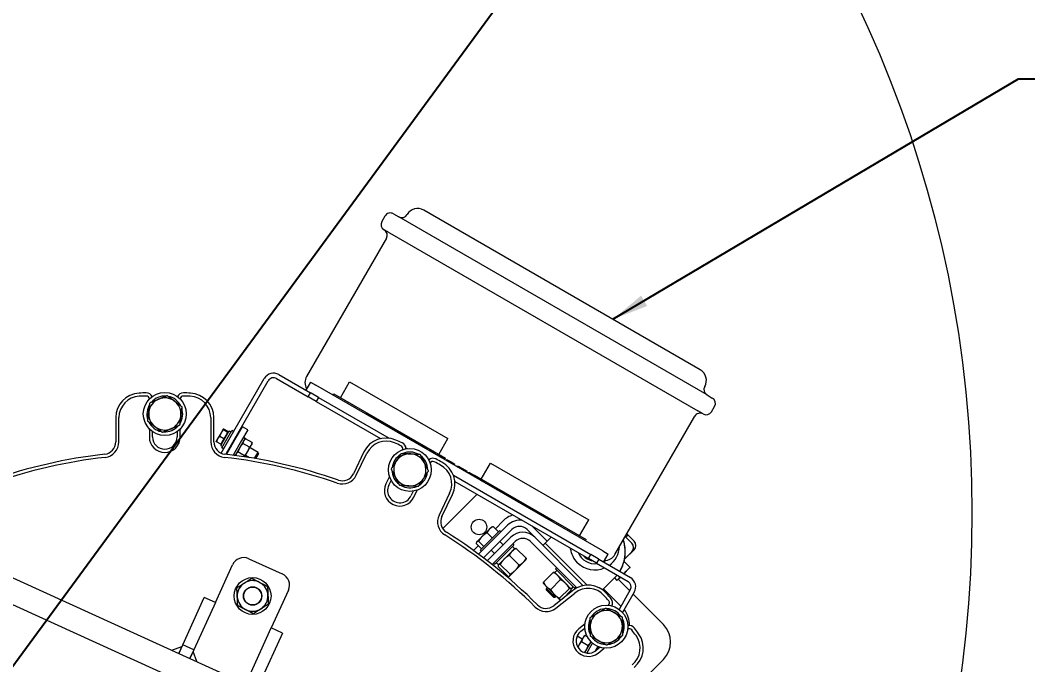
# Model space of a CAD drawing. Header units: inches. Extents: x 19 to 503, y 7 to 322.
# Drawn here: x 90.43 to 131.47, y 248.21 to 274.46 of the extents above; entities that cross this region are included whole.
import ezdxf

# ---------------------------------------------------------------- set-up
doc = ezdxf.new("R2010")
doc.units = ezdxf.units.IN
doc.header["$LTSCALE"] = 15
doc.header["$MEASUREMENT"] = 0
for name, color, linetype, lineweight in [('Dimension (ANSI)', 7, 'Continuous', 25), ('Symbol (ANSI)', 7, 'Continuous', 25), ('Visible', 7, 'Continuous', 18)]:
    doc.layers.add(name, color=color, linetype=linetype, lineweight=lineweight)
doc.styles.add('MEMCOR Medium', font='arial.ttf')
doc.styles.add('Standard D-E', font='arial.ttf')
doc.dimstyles.new('Default (ANSI)', dxfattribs={"dimscale": 15, "dimtxt": 0.15, "dimasz": 0.098425, "dimexe": 0.125, "dimexo": 0.0625, "dimgap": 0.031496, "dimtad": 0, "dimtih": 1, "dimtoh": 1, "dimdec": 4, "dimrnd": 1e-08, "dimzin": 3, "dimdsep": 46, "dimlunit": 5, "dimtxsty": 'MEMCOR Medium', "dimcen": 0.09, "dimdle": 0.393701, "dimclrd": 256, "dimclre": 256, "dimclrt": 256, "dimadec": 0, "dimazin": 1, "dimtfac": 0.8, "dimtofl": 0, "dimtmove": 0, "dimatfit": 3, "dimfxl": 1, "dimfrac": 1, "dimtolj": 1, "dimtzin": 4, "dimlwd": -1, "dimlwe": -1, "dimarcsym": 0})
doc.dimstyles.new('Default (ANSI)$7', dxfattribs={"dimscale": 15, "dimtxt": 0.15, "dimasz": 0.098425, "dimexe": 0.125, "dimexo": 0.0625, "dimgap": 0.031496, "dimtad": 0, "dimtih": 1, "dimtoh": 1, "dimdec": 4, "dimrnd": 1e-08, "dimzin": 3, "dimdsep": 46, "dimlunit": 5, "dimtxsty": 'MEMCOR Medium', "dimcen": 0.09, "dimdle": 0.393701, "dimclrd": 256, "dimclre": 256, "dimclrt": 256, "dimadec": 0, "dimazin": 1, "dimtfac": 0.8, "dimtofl": 0, "dimtmove": 0, "dimatfit": 3, "dimfxl": 1, "dimfrac": 1, "dimtolj": 1, "dimtzin": 4, "dimlwd": -1, "dimlwe": -1, "dimarcsym": 0})
doc.dimstyles.new('in [mm] D-E NeptuneBenson$7', dxfattribs={"dimscale": 15, "dimtxt": 0.15, "dimasz": 0.098425, "dimexe": 0.125, "dimexo": 0.063, "dimgap": 0.031496, "dimtad": 0, "dimtih": 1, "dimtoh": 1, "dimdec": 4, "dimrnd": 1e-08, "dimzin": 3, "dimdsep": 46, "dimlunit": 5, "dimtxsty": 'Standard D-E', "dimcen": 0.09, "dimdle": 0.393701, "dimclrd": 256, "dimclre": 256, "dimclrt": 256, "dimadec": 1, "dimazin": 1, "dimtfac": 1, "dimtofl": 0, "dimtmove": 0, "dimatfit": 3, "dimfxl": 1, "dimfrac": 1, "dimtolj": 1, "dimtzin": 4, "dimlwd": -1, "dimlwe": -1, "dimarcsym": 0})

# ---------------------------------------------------------------- blocks, each defined once
blk = doc.blocks.new('*D26')
at = {"layer": 'Defpoints', "color": 0, "transparency": 16777216}
for p in [(102.303, 297.506), (81.19, 254.398)]:
    blk.add_point(p, dxfattribs=at)
at = {"layer": 'Dimension (ANSI)', "transparency": 16777216}
for p, q in [((107.06, 307.218), (102.952, 298.832)), ((109.044, 307.218), (107.06, 307.218))]:
    blk.add_line(p, q, dxfattribs=at)
blk.add_solid([(102.731, 298.94), (103.173, 298.723), (102.303, 297.506)], dxfattribs=at)
at = {"layer": 'Dimension (ANSI)', "transparency": 16777216, "char_height": 2.25, "attachment_point": 1, "style": 'MEMCOR Medium'}
for s, insert in [('\\A1; \\fArial|b0|i0;R48 in', (128.891, 309.988)), ('\\A1;[R1219.2 mm]{\\P\\fArial|b0|i0;RADIAL CLEARANCE REQUIRED}', (109.517, 306.746))]:
    blk.add_mtext(s, dxfattribs=dict(at, insert=insert))

msp = doc.modelspace()

# ---------------------------------------------------------------- linework, layer by layer
at = {"layer": 'Visible'}
for p, q in [((105.284306, 266.479077), (105.159306, 266.262571)), ((105.625812, 266.570583), (105.842318, 266.445583)), ((118.399687, 259.195583), (105.842318, 266.445583)), ((118.125168, 260.220102), (106.866837, 266.720102)), ((105.342318, 265.579558), (102.092318, 259.950393)), ((105.467318, 265.796064), (105.250812, 265.921064)), ((105.467318, 265.796064), (118.024687, 258.546064)), ((98.666289, 256.917756), (100.367216, 259.863849)), ((100.871103, 259.861606), (102.155726, 259.119928)), ((100.964853, 260.023985), (102.249476, 259.282308)), ((98.828669, 256.824006), (100.529596, 259.770099)), ((102.246325, 259.71714), (102.058825, 259.39238)), ((102.246325, 259.71714), (102.462831, 259.59214)), ((114.154174, 252.84214), (102.462831, 259.59214)), ((103.46839, 259.083749), (103.84339, 259.733268)), ((103.84339, 259.733268), (107.848758, 257.420768)), ((95.688048, 259.030153), (95.688048, 259.027316)), ((96.948048, 259.027316), (96.948048, 259.030153)), ((102.155726, 259.119928), (102.249476, 259.282308)), ((102.484815, 258.929928), (102.155726, 259.119928)), ((102.275331, 259.26738), (102.249476, 259.282308)), ((102.578565, 259.092308), (102.275331, 259.26738)), ((102.578565, 259.092308), (102.484815, 258.929928)), ((102.578565, 259.092308), (105.450549, 257.434167)), ((103.166507, 259.185872), (103.197757, 259.239999)), ((103.197757, 259.239999), (107.74439, 256.614999)), ((118.399687, 259.195583), (118.616193, 259.070583)), ((102.484815, 258.929928), (105.106887, 257.416074)), ((118.582699, 258.512571), (118.707699, 258.729077)), ((94.318048, 258.27019), (94.318048, 257.279557)), ((94.448048, 257.279557), (94.448048, 258.27019)), ((98.188048, 258.27019), (98.188048, 257.279557)), ((98.318048, 257.279557), (98.318048, 258.27019)), ((104.519672, 258.404622), (104.525922, 258.415448)), ((104.525922, 258.415448), (104.544672, 258.447923)), ((105.57302, 257.810905), (104.525922, 258.415448)), ((104.544672, 258.447923), (104.773123, 258.316027)), ((104.754373, 258.283551), (104.773123, 258.316027)), ((104.773383, 258.272576), (104.792133, 258.305052)), ((104.792133, 258.305052), (104.854298, 258.269161)), ((104.835548, 258.236685), (104.854298, 258.269161)), ((104.854298, 258.269161), (104.940846, 258.219192)), ((104.922096, 258.186716), (104.940846, 258.219192)), ((104.940846, 258.219192), (105.024318, 258.170999)), ((105.005568, 258.138523), (105.024318, 258.170999)), ((105.043689, 258.116514), (105.062439, 258.14899)), ((105.062439, 258.14899), (105.24564, 258.043219)), ((114.649687, 252.700393), (117.899687, 258.329558)), ((118.241193, 258.421064), (118.024687, 258.546064)), ((95.688048, 257.812861), (95.688048, 257.487064)), ((96.948048, 257.487064), (96.948048, 257.812861)), ((98.5956, 257.14332), (98.9356, 257.732218)), ((98.694378, 257.800416), (98.608412, 257.651519)), ((98.644007, 257.039163), (99.050007, 257.742375)), ((98.695653, 257.802624), (98.694378, 257.800416)), ((98.695653, 257.802624), (98.698226, 257.804109)), ((98.87227, 257.672533), (98.705212, 257.768984)), ((98.894074, 257.710299), (98.727016, 257.80675)), ((98.9356, 257.732218), (99.017007, 257.685218)), ((99.119289, 257.702375), (99.050007, 257.742375)), ((99.2268, 257.46017), (99.4768, 257.893183)), ((99.693307, 257.768183), (99.443307, 257.33517)), ((99.693307, 257.768183), (99.4768, 257.893183)), ((105.22689, 258.010744), (105.24564, 258.043219)), ((105.271161, 257.985183), (105.289911, 258.017659)), ((105.289911, 258.017659), (105.358007, 257.978344)), ((105.339257, 257.945868), (105.358007, 257.978344)), ((105.358007, 257.978344), (105.403478, 257.952092)), ((105.403478, 257.952092), (105.448948, 257.925839)), ((105.430198, 257.893363), (105.448948, 257.925839)), ((105.448948, 257.925839), (105.517044, 257.886524)), ((105.498294, 257.854048), (105.517044, 257.886524)), ((105.518842, 257.842185), (105.537592, 257.874661)), ((105.537592, 257.874661), (105.59177, 257.843381)), ((105.56677, 257.80008), (105.59177, 257.843381)), ((105.59177, 257.843381), (105.638682, 257.816296)), ((105.613682, 257.772995), (105.638682, 257.816296)), ((105.638682, 257.816296), (105.690223, 257.786539)), ((105.665223, 257.743238), (105.690223, 257.786539)), ((105.690223, 257.786539), (105.740922, 257.757268)), ((105.715922, 257.713967), (105.740922, 257.757268)), ((105.740922, 257.757268), (105.788045, 257.730061)), ((105.763045, 257.68676), (105.788045, 257.730061)), ((105.788045, 257.730061), (105.837067, 257.701758)), ((95.818048, 257.487064), (95.818048, 257.702018)), ((96.818048, 257.702018), (96.818048, 257.487064)), ((98.469187, 257.410374), (98.414653, 257.315918)), ((98.608412, 257.651519), (98.469187, 257.410374)), ((98.722142, 257.412505), (98.555084, 257.508956)), ((98.722142, 257.412505), (98.657981, 257.301374)), ((98.797206, 257.542519), (98.722142, 257.412505)), ((98.87227, 257.672533), (98.797206, 257.542519)), ((98.831041, 256.774695), (99.2268, 257.46017)), ((98.883172, 257.691416), (98.87227, 257.672533)), ((98.894074, 257.710299), (98.883172, 257.691416)), ((98.884446, 257.693624), (98.9061, 257.681122)), ((99.443307, 257.33517), (99.100416, 256.741267)), ((99.172419, 257.419399), (99.19555, 257.406044)), ((99.590589, 257.43027), (99.186225, 256.729892)), ((99.521307, 257.47027), (99.590589, 257.43027)), ((99.559589, 257.376577), (99.594446, 257.400984)), ((99.875113, 257.254712), (99.607192, 257.409396)), ((105.818317, 257.669282), (105.769295, 257.697585)), ((105.812067, 257.658457), (105.837067, 257.701758)), ((105.837067, 257.701758), (106.003891, 257.605443)), ((105.978891, 257.562141), (106.003891, 257.605443)), ((106.044524, 257.538682), (105.985141, 257.572967)), ((106.003891, 257.605443), (106.063274, 257.571158)), ((106.038274, 257.527857), (106.063274, 257.571158)), ((106.063274, 257.571158), (106.174157, 257.50714)), ((106.174157, 257.50714), (106.254799, 257.460581)), ((106.229799, 257.41728), (106.254799, 257.460581)), ((106.254799, 257.460581), (106.326237, 257.419336)), ((106.301237, 257.376035), (106.326237, 257.419336)), ((106.366226, 257.352947), (106.307487, 257.38686)), ((106.326237, 257.419336), (106.356859, 257.401657)), ((106.338109, 257.369181), (106.356859, 257.401657)), ((106.359976, 257.342122), (106.366226, 257.352947)), ((106.375557, 257.333127), (106.400557, 257.376428)), ((106.400557, 257.376428), (106.550884, 257.289636)), ((107.473758, 256.771249), (107.848758, 257.420768)), ((98.414653, 257.315918), (98.414653, 257.312947)), ((98.593819, 257.190243), (98.426761, 257.286694)), ((98.657981, 257.301374), (98.593819, 257.190243)), ((98.5956, 257.14332), (98.677007, 257.09632)), ((98.603446, 257.206918), (98.6251, 257.194416)), ((98.61212, 256.823932), (98.666289, 256.917756)), ((98.713289, 256.999163), (98.644007, 257.039163)), ((98.984919, 257.094639), (99.00805, 257.081284)), ((99.763904, 257.062091), (99.495982, 257.216776)), ((99.686338, 256.878113), (99.840999, 257.145994)), ((99.792242, 257.061544), (100.125182, 256.869321)), ((99.840999, 257.145994), (99.870492, 257.197077)), ((99.870492, 257.197077), (99.874201, 257.239468)), ((105.993604, 256.965564), (105.992373, 256.963008)), ((106.13455, 257.039259), (106.184574, 257.010378)), ((106.550884, 257.289636), (106.701211, 257.202845)), ((106.676211, 257.159544), (106.701211, 257.202845)), ((106.733, 257.126757), (106.758, 257.170058)), ((106.743518, 257.120684), (106.768518, 257.163985)), ((106.758, 257.170058), (106.768517, 257.163986)), ((106.768518, 257.163985), (106.897808, 257.089339)), ((106.897808, 257.089339), (107.018771, 257.019501)), ((106.993771, 256.9762), (107.018771, 257.019501)), ((107.001222, 256.971898), (107.026222, 257.0152)), ((107.018771, 257.019501), (107.026222, 257.0152)), ((107.072035, 256.931015), (107.097035, 256.974316)), ((107.097035, 256.974316), (107.207918, 256.910298)), ((107.207918, 256.910298), (107.28856, 256.863739)), ((98.828669, 256.824006), (98.80215, 256.778075)), ((99.115307, 256.767057), (99.177693, 256.731039)), ((99.215589, 256.780751), (99.21188, 256.73836)), ((99.565792, 256.718951), (99.29787, 256.873636)), ((99.56899, 256.67486), (99.686338, 256.878113)), ((99.604742, 256.736784), (99.765741, 256.643831)), ((99.974777, 256.608813), (100.125182, 256.869321)), ((100.139219, 256.816945), (100.01502, 256.601827)), ((100.139219, 256.816945), (100.125182, 256.869321)), ((104.429541, 256.875282), (103.999721, 255.982752)), ((104.116847, 255.926347), (104.546667, 256.818877)), ((107.26356, 256.820438), (107.28856, 256.863739)), ((107.28856, 256.863739), (107.359998, 256.822494)), ((107.334998, 256.779193), (107.359998, 256.822494)), ((107.409318, 256.736284), (107.434318, 256.779586)), ((107.434318, 256.779586), (107.584645, 256.692794)), ((107.584645, 256.692794), (107.734972, 256.606003)), ((107.709972, 256.562701), (107.734972, 256.606003)), ((107.71314, 256.560872), (107.74439, 256.614999)), ((107.776402, 256.524348), (107.801402, 256.567649)), ((107.796563, 256.512708), (107.821563, 256.556009)), ((107.801402, 256.567649), (107.821561, 256.556011)), ((107.821563, 256.556009), (107.973643, 256.468206)), ((107.127594, 256.416314), (107.128825, 256.418871)), ((107.973643, 256.468206), (108.130106, 256.377872)), ((108.105106, 256.334571), (108.130106, 256.377872)), ((108.213611, 256.271925), (108.238611, 256.315227)), ((108.238611, 256.315227), (108.304352, 256.277271)), ((108.279352, 256.23397), (108.304352, 256.277271)), ((108.285487, 256.230427), (108.310487, 256.273729)), ((108.304352, 256.277271), (108.310487, 256.273729)), ((108.310487, 256.273729), (108.351247, 256.250196)), ((108.351247, 256.250196), (108.388938, 256.228435)), ((108.363938, 256.185134), (108.388938, 256.228435)), ((108.388938, 256.228435), (108.435395, 256.201613)), ((108.410395, 256.158312), (108.435395, 256.201613)), ((108.435395, 256.201613), (108.514722, 256.155814)), ((108.514722, 256.155814), (108.626043, 256.091542)), ((108.601043, 256.048241), (108.626043, 256.091542)), ((109.205748, 255.771284), (109.580748, 256.420803)), ((109.580748, 256.420803), (113.586115, 254.108303)), ((105.465441, 255.868822), (105.324083, 255.575288)), ((105.441208, 255.518883), (105.534474, 255.712551)), ((108.069834, 255.921922), (113.663691, 252.692308)), ((108.680622, 256.002297), (108.705622, 256.045598)), ((108.705622, 256.045598), (108.855949, 255.958806)), ((108.855949, 255.958806), (109.006276, 255.872015)), ((108.928865, 255.916708), (108.935115, 255.927534)), ((108.935115, 255.927534), (113.481748, 253.302534)), ((108.981276, 255.828714), (109.006276, 255.872015)), ((109.054719, 255.786311), (109.079719, 255.829613)), ((109.079719, 255.829613), (109.190602, 255.765594)), ((109.190602, 255.765594), (109.271244, 255.719036)), ((109.246244, 255.675734), (109.271244, 255.719036)), ((109.271244, 255.719036), (109.342682, 255.677791)), ((109.317682, 255.63449), (109.342682, 255.677791)), ((106.435443, 255.278667), (106.342177, 255.085)), ((106.459303, 255.028595), (106.600662, 255.322128)), ((108.127591, 255.67207), (113.569941, 252.529928)), ((109.411285, 255.580448), (109.436285, 255.623749)), ((109.436285, 255.623749), (109.507724, 255.582504)), ((109.482724, 255.539203), (109.507724, 255.582504)), ((109.507724, 255.582504), (109.581353, 255.539994)), ((109.581353, 255.539994), (109.627372, 255.513425)), ((109.602372, 255.470124), (109.627372, 255.513425)), ((109.627372, 255.513425), (109.699687, 255.471674)), ((109.674687, 255.428373), (109.699687, 255.471674)), ((109.729284, 255.396851), (109.754284, 255.440152)), ((109.735858, 255.393056), (109.760858, 255.436357)), ((109.754284, 255.440152), (109.760858, 255.436357)), ((109.760858, 255.436357), (109.809944, 255.408017)), ((109.784944, 255.364716), (109.809944, 255.408017)), ((109.809944, 255.408017), (109.881821, 255.366519)), ((109.856821, 255.323218), (109.881821, 255.366519)), ((109.881821, 255.366519), (109.918636, 255.345264)), ((109.893636, 255.301963), (109.918636, 255.345264)), ((109.938591, 255.276008), (109.963591, 255.319309)), ((109.963591, 255.319309), (110.096826, 255.242386)), ((107.916291, 255.196152), (107.486471, 254.303622)), ((107.603597, 254.247217), (108.033417, 255.139747)), ((107.637564, 253.753665), (109.033146, 255.149248)), ((110.096826, 255.242386), (110.173523, 255.198105)), ((110.148523, 255.154803), (110.173523, 255.198105)), ((110.173523, 255.198105), (110.244961, 255.15686)), ((110.219961, 255.113558), (110.244961, 255.15686)), ((110.257029, 255.092157), (110.263279, 255.102983)), ((110.263279, 255.102983), (110.282029, 255.135458)), ((110.300531, 255.081475), (110.263279, 255.102983)), ((110.282029, 255.135458), (110.319281, 255.113951)), ((110.294281, 255.07065), (110.319281, 255.113951)), ((110.319281, 255.113951), (110.469608, 255.02716)), ((110.469608, 255.02716), (110.619935, 254.940368)), ((110.594935, 254.897067), (110.619935, 254.940368)), ((110.68427, 254.859924), (110.601185, 254.907892)), ((110.619935, 254.940368), (110.675128, 254.908503)), ((110.656378, 254.876027), (110.675128, 254.908503)), ((110.675128, 254.908503), (110.70302, 254.892399)), ((110.67802, 254.849098), (110.70302, 254.892399)), ((110.70302, 254.892399), (110.773582, 254.851661)), ((83.731801, 254.649499), (102.851613, 245.964293)), ((110.748582, 254.808359), (110.773582, 254.851661)), ((110.773582, 254.851661), (110.977378, 254.733999)), ((110.952378, 254.690697), (110.977378, 254.733999)), ((110.977378, 254.733999), (111.047502, 254.693513)), ((111.022502, 254.650212), (111.047502, 254.693513)), ((112.103583, 254.040483), (111.028752, 254.661037)), ((111.047502, 254.693513), (111.086139, 254.671206)), ((111.067389, 254.63873), (111.086139, 254.671206)), ((111.086139, 254.671206), (111.131609, 254.644953)), ((111.131609, 254.644953), (111.17708, 254.618701)), ((111.15833, 254.586225), (111.17708, 254.618701)), ((111.17708, 254.618701), (111.245176, 254.579386)), ((111.226426, 254.54691), (111.245176, 254.579386)), ((111.243899, 254.536822), (111.262649, 254.569298)), ((111.262649, 254.569298), (111.375336, 254.504237)), ((111.356586, 254.471761), (111.375336, 254.504237)), ((111.375336, 254.504237), (111.443432, 254.464922)), ((111.424682, 254.432446), (111.443432, 254.464922)), ((111.448745, 254.418554), (111.467495, 254.45103)), ((111.467495, 254.45103), (111.648938, 254.346274)), ((110.095524, 254.066848), (109.778746, 253.750069)), ((111.630188, 254.313798), (111.648938, 254.346274)), ((111.67424, 254.288364), (111.69299, 254.32084)), ((111.69299, 254.32084), (111.755155, 254.284949)), ((111.736405, 254.252473), (111.755155, 254.284949)), ((111.755155, 254.284949), (111.841703, 254.234981)), ((111.822953, 254.202505), (111.841703, 254.234981)), ((111.841703, 254.234981), (111.925175, 254.186788)), ((111.906425, 254.154312), (111.925175, 254.186788)), ((111.940592, 254.134585), (111.959342, 254.167061)), ((111.959342, 254.167061), (112.105199, 254.082851)), ((112.086449, 254.050375), (112.105199, 254.082851)), ((112.097333, 254.029657), (112.103583, 254.040483)), ((113.211115, 253.458784), (113.586115, 254.108303)), ((110.272301, 253.890071), (109.095515, 252.713285)), ((109.175664, 252.882518), (109.955151, 253.662005)), ((109.542348, 253.735338), (109.243997, 253.436987)), ((110.449078, 253.713294), (109.297768, 252.561984)), ((109.631699, 253.824689), (109.542348, 253.735338)), ((109.631699, 253.824689), (109.649703, 253.829513)), ((109.910981, 253.617835), (109.695544, 253.833272)), ((109.999694, 253.617463), (109.955151, 253.662005)), ((111.383665, 253.400961), (111.071332, 253.713294)), ((111.891404, 253.246775), (111.294559, 253.84362)), ((102.438032, 245.053826), (83.60957, 253.606686)), ((109.023989, 253.216978), (109.01298, 253.20597)), ((109.243997, 253.436987), (109.023989, 253.216978)), ((109.314279, 253.021133), (109.098842, 253.23657)), ((109.659852, 253.366706), (109.444415, 253.582143)), ((110.407858, 253.400961), (109.451427, 252.44453)), ((109.64995, 252.289499), (110.584635, 253.224184)), ((109.963503, 253.227719), (110.09906, 253.092163)), ((111.206889, 253.224184), (113.095142, 251.335931)), ((113.355801, 251.428825), (111.383665, 253.400961)), ((111.803016, 253.158386), (112.051329, 253.406699)), ((113.450498, 253.248407), (113.481748, 253.302534)), ((115.338602, 253.158335), (115.069465, 253.427471)), ((115.184288, 253.489425), (115.0959, 253.401037)), ((115.184788, 253.488925), (115.0964, 253.400537)), ((115.13417, 253.539543), (115.184288, 253.489425)), ((115.184288, 253.489425), (115.184788, 253.488925)), ((115.184788, 253.488925), (115.427664, 253.246049)), ((115.42803, 253.245683), (115.427664, 253.246049)), ((109.0876, 253.058923), (108.891137, 252.86246)), ((109.219834, 252.926688), (109.004397, 253.142125)), ((109.01298, 253.20597), (109.008156, 253.187966)), ((109.220206, 252.837976), (109.175664, 252.882518)), ((109.60995, 252.874166), (109.745507, 252.738609)), ((110.533094, 253.083559), (109.753607, 252.304072)), ((110.460448, 252.834137), (110.135217, 252.508905)), ((110.565805, 252.939493), (110.460448, 252.834137)), ((110.565034, 252.938723), (110.476646, 253.027111)), ((110.488552, 253.128102), (110.533094, 253.083559)), ((110.565805, 252.939493), (110.580119, 252.943329)), ((110.630871, 252.944884), (111.027753, 252.548002)), ((111.7139, 253.070726), (111.802288, 253.159114)), ((111.802288, 253.159114), (111.978961, 252.982442)), ((111.978961, 252.982442), (113.512946, 251.448456)), ((114.154174, 252.84214), (114.37068, 252.71714)), ((115.040489, 252.504589), (115.42803, 252.89213)), ((115.338602, 252.804781), (115.04102, 252.5072)), ((115.339276, 253.157661), (115.338602, 253.158335)), ((115.427664, 252.892496), (115.339276, 252.804108)), ((99.737182, 252.527484), (101.102883, 251.907112)), ((110.135217, 252.508905), (109.906507, 252.280195)), ((110.349701, 252.663714), (110.746583, 252.266832)), ((110.917006, 252.37758), (111.022362, 252.482936)), ((111.022362, 252.482936), (111.026198, 252.49725)), ((113.569941, 252.529928), (113.663691, 252.692308)), ((113.89903, 252.339928), (113.569941, 252.529928)), ((113.966674, 252.51738), (113.663691, 252.692308)), ((113.99278, 252.502308), (113.89903, 252.339928)), ((113.99278, 252.502308), (113.966674, 252.51738)), ((113.99278, 252.502308), (115.277403, 251.76063)), ((114.18318, 252.39238), (114.37068, 252.71714)), ((115.019723, 252.416553), (115.26346, 252.172817)), ((98.377239, 250.742628), (99.075158, 252.279041)), ((109.709065, 252.348614), (109.753607, 252.304072)), ((109.901909, 252.275598), (109.813521, 252.363986)), ((109.892282, 252.206295), (110.289164, 251.809413)), ((109.897673, 252.271361), (109.893837, 252.257048)), ((109.906507, 252.280195), (109.897673, 252.271361)), ((109.980407, 252.29442), (110.377289, 251.897538)), ((110.363064, 251.823638), (110.591774, 252.052348)), ((110.591774, 252.052348), (110.917006, 252.37758)), ((112.289157, 252.052831), (112.200769, 251.964443)), ((112.273785, 252.157288), (112.229242, 252.112746)), ((113.00873, 251.333258), (112.229242, 252.112746)), ((113.128841, 252.362892), (113.128789, 252.362944)), ((113.89903, 252.339928), (115.183653, 251.59825)), ((110.35423, 251.814804), (110.339916, 251.810969)), ((110.35423, 251.814804), (110.363064, 251.823638)), ((112.137588, 251.967948), (111.740706, 251.571066)), ((112.431779, 251.673757), (112.034897, 251.276875)), ((112.196532, 251.96868), (112.187899, 251.970993)), ((112.314521, 251.85069), (112.196532, 251.96868)), ((112.643203, 251.522009), (112.314521, 251.85069)), ((114.145744, 251.258475), (114.631443, 251.744173)), ((114.631495, 251.744121), (114.145804, 251.258431)), ((114.631495, 251.744121), (114.73313, 251.642487)), ((114.779179, 251.688361), (115.251601, 251.215939)), ((101.351326, 251.245088), (100.653408, 249.708675)), ((111.739975, 251.512122), (111.737661, 251.520756)), ((111.739975, 251.512122), (111.857964, 251.394133)), ((111.856573, 251.24937), (111.856576, 251.314144)), ((112.145355, 250.960588), (111.856573, 251.24937)), ((111.897264, 251.354833), (111.856576, 251.314144)), ((111.856576, 251.314144), (112.210129, 250.960591)), ((111.857964, 251.394133), (112.186645, 251.065452)), ((112.934453, 251.231301), (112.159945, 250.61365)), ((112.794951, 251.310585), (112.398069, 250.913703)), ((112.863932, 251.241604), (112.535374, 250.913046)), ((112.859279, 251.305932), (112.643203, 251.522009)), ((112.864664, 251.300547), (112.859279, 251.305932)), ((112.952282, 251.389706), (112.863894, 251.301318)), ((112.864664, 251.300547), (112.866977, 251.291914)), ((113.053272, 251.3778), (113.00873, 251.333258)), ((114.894431, 250.597302), (114.189553, 251.30218)), ((115.27516, 251.256744), (114.818147, 250.465175)), ((115.43754, 251.162994), (114.95935, 250.334745)), ((97.045214, 249.019228), (97.922006, 250.949418)), ((98.377239, 250.742628), (97.922006, 250.949418)), ((112.145355, 250.960588), (112.210129, 250.960591)), ((112.186645, 251.065452), (112.402722, 250.849375)), ((112.250818, 251.00128), (112.210129, 250.960591)), ((112.240998, 250.512012), (113.015507, 251.129662)), ((112.402722, 250.849375), (112.408107, 250.84399)), ((112.408107, 250.84399), (112.41674, 250.841677)), ((115.388861, 251.078679), (116.624533, 249.843007)), ((98.377239, 250.742628), (97.500447, 248.812437)), ((114.382797, 250.634021), (114.380579, 250.632251)), ((114.534463, 250.603717), (114.528365, 250.609815)), ((99.776615, 247.778484), (100.653408, 249.708675)), ((101.108641, 249.501884), (100.653408, 249.708675)), ((113.43108, 249.875051), (113.176361, 249.67192)), ((113.257415, 249.570282), (113.425473, 249.704304)), ((115.166176, 249.647144), (115.168395, 249.648913)), ((101.108641, 249.501884), (100.231849, 247.571694)), ((113.321291, 249.250544), (113.108374, 249.373471)), ((113.34452, 249.290779), (113.17683, 249.00033)), ((113.293211, 249.152277), (113.561132, 248.997592)), ((113.399541, 249.386077), (113.34452, 249.290779)), ((113.399541, 249.386077), (113.407531, 249.391671)), ((113.419325, 248.702344), (113.67578, 249.146537)), ((113.438812, 249.404465), (113.523177, 249.355757)), ((113.52206, 249.356402), (113.522573, 249.356915)), ((96.603532, 248.802494), (97.017297, 248.957771)), ((96.888053, 248.67325), (97.045214, 249.019228)), ((97.017297, 248.957771), (96.888053, 248.67325)), ((97.500447, 248.812437), (97.045214, 249.019228)), ((97.500447, 248.812437), (97.343286, 248.46646)), ((97.343286, 248.46646), (97.472531, 248.750981)), ((97.627807, 248.337216), (97.472531, 248.750981)), ((113.17683, 249.00033), (113.136003, 248.929616)), ((113.50112, 248.684017), (113.732726, 249.08517)), ((113.732726, 249.08517), (113.736049, 249.090926)), ((113.948639, 248.959142), (113.829235, 248.752329)), ((113.948639, 248.959142), (113.829235, 248.752329)), ((114.048963, 248.922472), (113.880905, 248.78845)), ((113.961958, 248.686812), (114.216677, 248.889944)), ((116.624533, 248.428793), (114.726089, 246.53035))]:
    msp.add_line(p, q, dxfattribs=at)
for centre, radius in [((81.190031, 254.398344), 48), ((96.318048, 258.420088), 0.875), ((106.296517, 256.142568), 0.875), ((109.115059, 253.816947), 0.315), ((99.893824, 251.008821), 0.75), ((99.893824, 251.008821), 0.375127), ((99.893824, 251.008821), 0.375), ((99.893824, 251.008821), 0.3625), ((114.298628, 249.761097), 0.875)]:
    msp.add_circle(centre, radius, dxfattribs=at)
for centre, radius, start, end in [((106.616837, 266.28709), 0.5, 60, 150), ((105.500812, 266.354077), 0.25, 60, 150), ((105.967318, 266.66209), 0.25, 240, 330), ((105.375812, 266.137571), 0.25, 150, 240), ((105.125812, 265.704558), 0.25, 330, 60), ((117.875168, 259.78709), 0.5, 330, 60), ((100.746103, 259.645099), 0.4375, 60, 150), ((100.746103, 259.645099), 0.25, 60, 150), ((102.525331, 259.700393), 0.5, 150, 210), ((118.524687, 259.41209), 0.25, 150, 240), ((95.318048, 258.27019), 1, 92.5060801, 180), ((95.318048, 258.27019), 0.87, 92.5060801, 180), ((96.318048, 235.422064), 23.87, 91.8196045, 92.5060801), ((96.318048, 235.422064), 23.74, 91.8196045, 92.5060801), ((95.568048, 259.030153), 0.25, 22.2531536, 91.8196045), ((95.568048, 259.030153), 0.12, 0, 91.8196045), ((96.318048, 258.420088), 0.656, 112.7128571, 172.7128571), ((96.318048, 258.420088), 0.7295, 86.7719985, 138.6537158), ((96.318048, 258.420088), 0.656, 52.7128571, 112.7128571), ((96.318048, 258.420088), 0.7295, 26.7719985, 78.6537158), ((97.068048, 259.030153), 0.25, 88.1803955, 157.7468464), ((97.068048, 259.030153), 0.12, 88.1803955, 180), ((96.318048, 235.422064), 23.74, 87.4939199, 88.1803955), ((96.318048, 235.422064), 23.87, 87.4939199, 88.1803955), ((97.318048, 258.27019), 0.87, 0, 87.4939199), ((97.318048, 258.27019), 1, 0, 87.4939199), ((118.491193, 258.854077), 0.25, 330, 60), ((96.318048, 258.420088), 0.7295, 146.7719985, 198.6537158), ((96.318048, 258.420088), 0.656, 352.7128571, 52.7128571), ((96.318048, 258.420088), 0.7295, 326.7719985, 18.6537158), ((96.318048, 258.420088), 0.656, 172.7128571, 232.7128571), ((96.318048, 258.420088), 0.656, 292.7128571, 352.7128571), ((118.116193, 258.204558), 0.25, 60, 150), ((118.366193, 258.637571), 0.25, 240, 330), ((96.318048, 258.420088), 0.7295, 206.7719985, 258.6537158), ((96.318048, 258.420088), 0.656, 232.7128571, 292.7128571), ((96.318048, 258.420088), 0.7295, 266.7719985, 318.6537158), ((96.318048, 257.487064), 0.63, 180, 0), ((96.318048, 257.487064), 0.5, 180, 0), ((105.33051, 256.441398), 1, 66.7917944, 154.2857143), ((96.318048, 235.422064), 23.87, 66.1053188, 66.7917944), ((93.818048, 257.279557), 0.5, 276.5249788, 0), ((93.818048, 257.279557), 0.63, 276.5249788, 0), ((98.818048, 257.279557), 0.63, 180, 263.4750212), ((98.818048, 257.279557), 0.5, 180, 263.4750212), ((105.33051, 256.441398), 0.87, 66.7917944, 154.2857143), ((96.318048, 235.422064), 23.74, 66.1053188, 66.7917944), ((105.885488, 257.01763), 0.12, 334.2857143, 66.1053188), ((105.885488, 257.01763), 0.25, 356.5388679, 66.1053188), ((96.318048, 235.422064), 21.5, 96.5249788, 109.1893069), ((96.318048, 235.422064), 21.37, 96.5249788, 109.1893069), ((96.318048, 235.422064), 21.37, 70.8106931, 83.4750212), ((96.318048, 235.422064), 21.5, 70.8106931, 83.4750212), ((106.296517, 256.142568), 0.7295, 121.0577128, 172.9394301), ((106.296517, 256.142568), 0.656, 146.9985714, 206.9985714), ((106.296517, 256.142568), 0.656, 86.9985714, 146.9985714), ((106.296517, 256.142568), 0.7295, 61.0577128, 112.9394301), ((106.296517, 256.142568), 0.656, 26.9985714, 86.9985714), ((106.296517, 256.142568), 0.7295, 1.0577128, 52.9394301), ((107.236941, 256.366805), 0.25, 62.4661098, 132.0325607), ((96.318048, 235.422064), 23.87, 61.7796342, 62.4661098), ((106.296517, 256.142568), 0.7295, 181.0577128, 232.9394301), ((106.296517, 256.142568), 0.656, 326.9985714, 26.9985714), ((107.236941, 256.366805), 0.12, 62.4661098, 154.2857143), ((96.318048, 235.422064), 23.74, 61.7796342, 62.4661098), ((107.132448, 255.573631), 0.87, 334.2857143, 61.7796342), ((107.132448, 255.573631), 1, 334.2857143, 61.7796342), ((103.549237, 256.199694), 0.63, 250.8106931, 334.2857143), ((103.549237, 256.199694), 0.5, 250.8106931, 334.2857143), ((106.296517, 256.142568), 0.656, 206.9985714, 266.9985714), ((106.296517, 256.142568), 0.656, 266.9985714, 326.9985714), ((106.296517, 256.142568), 0.7295, 301.0577128, 352.9394301), ((105.891693, 255.301942), 0.63, 154.2857143, 334.2857134), ((105.891693, 255.301942), 0.5, 154.2857143, 334.2857143), ((106.296517, 256.142568), 0.7295, 241.0577128, 292.9394301), ((108.054081, 254.030275), 0.63, 154.2857143, 237.7607354), ((108.054081, 254.030275), 0.5, 154.2857143, 237.7607354), ((110.760205, 253.402167), 0.94, 106.295179, 135), ((110.760205, 253.402167), 0.69, 79.7315136, 135), ((110.760205, 253.402167), 0.44, 45, 135), ((96.318048, 235.422064), 21.37, 45.0964074, 57.7607354), ((96.318048, 235.422064), 21.5, 45.0964074, 57.7607354), ((110.895762, 252.913057), 0.69, 45, 135), ((110.895762, 252.913057), 0.44, 45, 135), ((115.250887, 253.069273), 0.25, 315, 45), ((115.251253, 253.068907), 0.25, 315, 45), ((113.835948, 253.069998), 1, 305.5928381, 357.1868391), ((115.161825, 252.981558), 0.25, 315, 45), ((115.162499, 252.980884), 0.25, 315, 45), ((99.530391, 252.072251), 0.5, 65.57, 155.57), ((113.835792, 253.070154), 0.75, 203.2289335, 276.7710513), ((114.216674, 252.950393), 0.5, 270, 330), ((99.893824, 251.008821), 0.625, 62.6585115, 122.6585115), ((100.896092, 251.451879), 0.5, 335.57, 65.57), ((115.058653, 251.381744), 0.25, 330, 60), ((115.058653, 251.381744), 0.4375, 330, 60), ((99.893824, 251.008821), 0.625, 122.6585115, 182.6585115), ((99.893824, 251.008821), 0.625, 2.6585115, 62.6585115), ((113.557943, 250.449469), 1, 41.0775087, 128.5714286), ((113.557943, 250.449469), 0.87, 41.0775087, 128.5714286), ((99.893824, 251.008821), 0.625, 182.6585115, 242.6585115), ((99.893824, 251.008821), 0.625, 302.6585115, 2.6585115), ((96.318048, 235.422064), 23.74, 40.3910331, 41.0775087), ((96.318048, 235.422064), 23.87, 40.3910331, 41.0775087), ((114.307979, 250.72784), 0.12, 308.5714286, 40.3910331), ((114.307979, 250.72784), 0.25, 330.8245822, 40.3910331), ((99.893824, 251.008821), 0.625, 242.6585115, 302.6585115), ((111.8482, 251.004566), 0.63, 225.0964074, 308.5714286), ((111.8482, 251.004566), 0.5, 225.0964074, 308.5714286), ((114.298628, 249.761097), 0.7295, 95.3434271, 147.2251444), ((114.298628, 249.761097), 0.656, 61.2842857, 121.2842857), ((114.298628, 249.761097), 0.7295, 35.3434271, 87.2251444), ((114.298152, 249.86422), 0.94, 356.3877895, 38.9682705), ((114.298628, 249.761097), 0.7295, 155.3434271, 207.2251444), ((114.298628, 249.761097), 0.656, 121.2842857, 181.2842857), ((114.298628, 249.761097), 0.656, 1.2842857, 61.2842857), ((114.298628, 249.761097), 0.7295, 335.3434271, 27.2251444), ((113.56916, 249.179366), 0.63, 128.5714286, 308.5714286), ((113.56916, 249.179366), 0.5, 128.5714286, 308.5714286), ((114.298628, 249.761097), 0.656, 181.2842857, 241.2842857), ((114.298628, 249.761097), 0.656, 301.2842857, 1.2842857), ((115.243213, 249.555093), 0.12, 36.751824, 128.5714286), ((115.243213, 249.555093), 0.25, 36.751824, 106.318275), ((96.318048, 235.422064), 23.74, 36.0653484, 36.751824), ((96.318048, 235.422064), 23.87, 36.0653484, 36.751824), ((115.917426, 249.1359), 1, 315, 45), ((114.298628, 249.761097), 0.7295, 215.3434271, 267.2251444), ((114.298628, 249.761097), 0.656, 241.2842857, 301.2842857), ((114.298628, 249.761097), 0.7295, 275.3434271, 327.2251444), ((114.804923, 248.885806), 0.87, 308.5714286, 36.0653484), ((114.804923, 248.885806), 1, 308.5714286, 36.0653484)]:
    msp.add_arc(centre, radius, start, end, dxfattribs=at)
for centre, major_axis, ratio, start_param, end_param in [((113.570783, 252.804833), (-1.06066, -1.06066), 0.999999827, 1.798591716, 2.685605444), ((113.570835, 252.804781), (1.06066, 1.06066), 0.999999827, 5.298074524, 5.827260955), ((113.83522, 253.070726), (-0.479083, -0.417359), 0.999999829, 0, 0.661089427), ((113.835792, 253.070154), (-0.617789, -0.425249), 0.999999838, 1.466007432, 1.570796327), ((113.570835, 252.804781), (1.06066, 1.06066), 0.999999827, 4.940197065, 5.298074524), ((113.835948, 253.069998), (-0.919968, -0.391994), 0.999999875, 0.382599935, 1.570796327), ((114.998295, 251.907652), (0.265165, 0.265165), 0.000588235, 4.746317224, 7.820368625), ((113.570783, 252.804833), (-1.06066, -1.06066), 0.999999827, 1.570796327, 1.672920617), ((113.570835, 252.804781), (1.06066, 1.06066), 0.999999827, 4.71238898, 4.814526121), ((114.998295, 251.907652), (-0.265165, -0.265165), 0.000588235, 5.217622511, 7.349063338)]:
    msp.add_ellipse(centre, major_axis=major_axis, ratio=ratio, start_param=start_param, end_param=end_param, dxfattribs=at)
for points, weights in [([(95.715387, 258.878979), (95.902614, 258.957348), (96.064758, 259.025216)], [1, 1.0379548493, 1]), ([(96.064758, 259.025216), (96.226902, 259.093085), (96.414129, 259.171454)], [1, 1.0379548493, 1]), ([(96.414129, 259.171454), (96.575611, 259.048494), (96.715459, 258.942008)], [1, 1.0379548493, 1]), ([(95.667347, 258.503297), (95.689642, 258.677652), (95.715387, 258.878979)], [1, 1.0379548493, 1]), ([(96.715459, 258.942008), (96.855307, 258.835522), (97.01679, 258.712563)], [1, 1.0379548493, 1]), ([(97.01679, 258.712563), (96.991045, 258.511235), (96.96875, 258.33688)], [1, 1.0379548493, 1]), ([(95.619306, 258.127614), (95.645051, 258.328942), (95.667347, 258.503297)], [1, 1.0379548493, 1]), ([(96.96875, 258.33688), (96.946454, 258.162525), (96.920709, 257.961197)], [1, 1.0379548493, 1]), ([(95.920637, 257.898169), (95.780789, 258.004655), (95.619306, 258.127614)], [1, 1.0379548493, 1]), ([(96.221967, 257.668723), (96.060485, 257.791683), (95.920637, 257.898169)], [1, 1.0379548493, 1]), ([(96.571338, 257.81496), (96.409195, 257.747091), (96.221967, 257.668723)], [1, 1.0379548493, 1]), ([(96.920709, 257.961197), (96.733482, 257.882829), (96.571338, 257.81496)], [1, 1.0379548493, 1]), ([(98.705212, 257.768984), (98.64325, 257.711859), (98.608412, 257.651519)], [1, 1.0379548493, 1]), ([(98.694378, 257.800416), (98.689319, 257.791653), (98.705212, 257.768984)], [1, 1.0379548493, 1]), ([(98.727016, 257.80675), (98.699438, 257.80918), (98.694378, 257.800416)], [1, 1.0379548493, 1]), ([(98.469187, 257.410374), (98.43941, 257.358798), (98.426761, 257.286694)], [1, 1.0379548493, 1]), ([(98.555084, 257.508956), (98.498965, 257.46195), (98.469187, 257.410374)], [1, 1.0379548493, 1]), ([(98.608412, 257.651519), (98.573575, 257.591179), (98.555084, 257.508956)], [1, 1.0379548493, 1]), ([(99.530096, 257.325494), (99.50429, 257.280796), (99.495982, 257.216776)], [1, 1.0379548493, 1]), ([(99.607192, 257.409396), (99.555902, 257.370191), (99.530096, 257.325494)], [1, 1.0379548493, 1]), ([(99.594446, 257.400984), (99.600503, 257.405225), (99.607192, 257.409396)], [1.00939565975, 1.00549272141, 1]), ([(98.426761, 257.286694), (98.414653, 257.303963), (98.414653, 257.312947)], [1, 1.02865677342, 1.01404051702]), ([(99.375435, 257.057613), (99.329463, 256.977988), (99.29787, 256.873636)], [1, 1.0379548493, 1]), ([(99.495982, 257.216776), (99.421407, 257.137239), (99.375435, 257.057613)], [1, 1.0379548493, 1]), ([(99.686338, 256.878113), (99.732311, 256.957739), (99.763904, 257.062091)], [1, 1.0379548493, 1]), ([(99.763904, 257.062091), (99.815193, 257.101296), (99.840999, 257.145994)], [1, 1.0379548493, 1]), ([(99.840999, 257.145994), (99.866805, 257.190691), (99.875113, 257.254712)], [1, 1.0379548493, 1]), ([(99.875113, 257.254712), (99.874845, 257.246833), (99.874201, 257.239468)], [1, 1.00549272141, 1.00939565975]), ([(99.232928, 256.810784), (99.213374, 256.776915), (99.211102, 256.726529)], [1, 1.03676148294, 1.00231168971]), ([(99.29787, 256.873636), (99.253094, 256.845712), (99.232928, 256.810784)], [1, 1.0379548493, 1]), ([(99.560784, 256.676114), (99.564992, 256.695444), (99.565792, 256.718951)], [1.0186717874, 1.01656906256, 1]), ([(99.565792, 256.718951), (99.640366, 256.798488), (99.686338, 256.878113)], [1, 1.0379548493, 1]), ([(105.540073, 256.18223), (105.650621, 256.35245), (105.746358, 256.499865)], [1, 1.0379548493, 1]), ([(105.746358, 256.499865), (105.842096, 256.647279), (105.952644, 256.817499)], [1, 1.0379548493, 1]), ([(105.952644, 256.817499), (106.155332, 256.806872), (106.330866, 256.797668)], [1, 1.0379548493, 1]), ([(106.330866, 256.797668), (106.506399, 256.788464), (106.709088, 256.777837)], [1, 1.0379548493, 1]), ([(106.709088, 256.777837), (106.801229, 256.596989), (106.881025, 256.440371)], [1, 1.0379548493, 1]), ([(105.712009, 255.844765), (105.632213, 256.001383), (105.540073, 256.18223)], [1, 1.0379548493, 1]), ([(107.052962, 256.102905), (106.942414, 255.932686), (106.846676, 255.785271)], [1, 1.0379548493, 1]), ([(106.881025, 256.440371), (106.960821, 256.283753), (107.052962, 256.102905)], [1, 1.0379548493, 1]), ([(105.883946, 255.507299), (105.791806, 255.688146), (105.712009, 255.844765)], [1, 1.0379548493, 1]), ([(106.846676, 255.785271), (106.750939, 255.637856), (106.640391, 255.467637)], [1, 1.0379548493, 1]), ([(106.262168, 255.487468), (106.086635, 255.496671), (105.883946, 255.507299)], [1, 1.0379548493, 1]), ([(106.640391, 255.467637), (106.437702, 255.478264), (106.262168, 255.487468)], [1, 1.0379548493, 1]), ([(109.542348, 253.735338), (109.484074, 253.677064), (109.444415, 253.582143)], [1, 1.04314139574, 1.01001874936]), ([(109.695544, 253.833272), (109.600623, 253.793613), (109.542348, 253.735338)], [1.01001874936, 1.04314139574, 1]), ([(109.649703, 253.829513), (109.668211, 253.834472), (109.695544, 253.833272)], [1.02398736948, 1.02685383459, 1.01001874936]), ([(109.023989, 253.216978), (109.002073, 253.195063), (109.004397, 253.142125)], [1, 1.04314139574, 1.01001874936]), ([(109.098842, 253.23657), (109.045904, 253.238894), (109.023989, 253.216978)], [1.01001874936, 1.04314139574, 1]), ([(109.243997, 253.436987), (109.163807, 253.356797), (109.098842, 253.23657)], [1, 1.04314139574, 1.01001874936]), ([(109.444415, 253.582143), (109.324188, 253.517178), (109.243997, 253.436987)], [1.01001874936, 1.04314139574, 1]), ([(110.460448, 252.834137), (110.395203, 252.768891), (110.349701, 252.663714)], [1, 1.0379548493, 1]), ([(110.630871, 252.944884), (110.525694, 252.899382), (110.460448, 252.834137)], [1, 1.0379548493, 1]), ([(110.580119, 252.943329), (110.59954, 252.948532), (110.630871, 252.944884)], [1.01852611935, 1.02190396054, 1]), ([(110.135217, 252.508905), (110.049522, 252.42321), (109.980407, 252.29442)], [1, 1.0379548493, 1]), ([(110.349701, 252.663714), (110.220912, 252.5946), (110.135217, 252.508905)], [1, 1.0379548493, 1]), ([(110.917006, 252.37758), (110.982251, 252.442825), (111.027753, 252.548002)], [1, 1.0379548493, 1]), ([(111.027753, 252.548002), (111.031401, 252.516671), (111.026198, 252.49725)], [1, 1.02190396054, 1.01852611935]), ([(109.906507, 252.280195), (109.886058, 252.259746), (109.892282, 252.206295)], [1, 1.0379548493, 1]), ([(109.980407, 252.29442), (109.926957, 252.300645), (109.906507, 252.280195)], [1, 1.0379548493, 1]), ([(110.377289, 251.897538), (110.506079, 251.966653), (110.591774, 252.052348)], [1, 1.0379548493, 1]), ([(110.591774, 252.052348), (110.677469, 252.138043), (110.746583, 252.266832)], [1, 1.0379548493, 1]), ([(110.746583, 252.266832), (110.85176, 252.312334), (110.917006, 252.37758)], [1, 1.0379548493, 1]), ([(99.556555, 251.53501), (99.697546, 251.625381), (99.86035, 251.729732)], [1, 1.0379548493, 1]), ([(99.86035, 251.729732), (100.032122, 251.640916), (100.180882, 251.563999)], [1, 1.0379548493, 1]), ([(110.289164, 251.809413), (110.342615, 251.803189), (110.363064, 251.823638)], [1, 1.0379548493, 1]), ([(110.363064, 251.823638), (110.383514, 251.844088), (110.377289, 251.897538)], [1, 1.0379548493, 1]), ([(112.137588, 251.967948), (112.170448, 251.975669), (112.187899, 251.970993)], [1, 1.02550032183, 1.01673538241]), ([(112.314521, 251.85069), (112.246254, 251.918957), (112.137588, 251.967948)], [1, 1.0379548493, 1]), ([(112.431779, 251.673757), (112.382788, 251.782423), (112.314521, 251.85069)], [1, 1.0379548493, 1]), ([(112.643203, 251.522009), (112.558928, 251.606283), (112.431779, 251.673757)], [1, 1.0379548493, 1]), ([(99.252759, 251.340287), (99.415563, 251.444639), (99.556555, 251.53501)], [1, 1.0379548493, 1]), ([(99.269497, 250.979832), (99.261729, 251.14712), (99.252759, 251.340287)], [1, 1.0379548493, 1]), ([(100.180882, 251.563999), (100.329641, 251.487082), (100.501414, 251.398266)], [1, 1.0379548493, 1]), ([(100.501414, 251.398266), (100.510384, 251.205099), (100.518151, 251.037811)], [1, 1.0379548493, 1]), ([(111.737661, 251.520756), (111.732985, 251.538207), (111.740706, 251.571066)], [1.01673538241, 1.02550032183, 1]), ([(111.740706, 251.571066), (111.789697, 251.4624), (111.857964, 251.394133)], [1, 1.0379548493, 1]), ([(111.857964, 251.394133), (111.926231, 251.325866), (112.034897, 251.276875)], [1, 1.0379548493, 1]), ([(112.034897, 251.276875), (112.102371, 251.149726), (112.186645, 251.065452)], [1, 1.0379548493, 1]), ([(112.794951, 251.310585), (112.727477, 251.437735), (112.643203, 251.522009)], [1, 1.0379548493, 1]), ([(112.859279, 251.305932), (112.843272, 251.321939), (112.794951, 251.310585)], [1, 1.0379548493, 1]), ([(112.863932, 251.241604), (112.875287, 251.289925), (112.859279, 251.305932)], [1, 1.0379548493, 1]), ([(99.286234, 250.619376), (99.277264, 250.812544), (99.269497, 250.979832)], [1, 1.0379548493, 1]), ([(100.518151, 251.037811), (100.525919, 250.870523), (100.534888, 250.677355)], [1, 1.0379548493, 1]), ([(112.186645, 251.065452), (112.27092, 250.981177), (112.398069, 250.913703)], [1, 1.0379548493, 1]), ([(112.398069, 250.913703), (112.386715, 250.865382), (112.402722, 250.849375)], [1, 1.0379548493, 1]), ([(112.402722, 250.849375), (112.41485, 250.837247), (112.444603, 250.840658)], [1, 1.02849504901, 1.0142041124]), ([(99.606766, 250.453643), (99.458006, 250.53056), (99.286234, 250.619376)], [1, 1.0379548493, 1]), ([(99.927298, 250.28791), (99.755525, 250.376726), (99.606766, 250.453643)], [1, 1.0379548493, 1]), ([(100.231093, 250.482633), (100.090101, 250.392262), (99.927298, 250.28791)], [1, 1.0379548493, 1]), ([(100.534888, 250.677355), (100.372085, 250.573004), (100.231093, 250.482633)], [1, 1.0379548493, 1]), ([(113.957977, 250.321716), (114.108194, 250.412993), (114.28165, 250.518391)], [1, 1.0379548493, 1]), ([(114.28165, 250.518391), (114.459656, 250.420872), (114.613812, 250.336419)], [1, 1.0379548493, 1]), ([(113.634304, 250.125041), (113.80776, 250.230439), (113.957977, 250.321716)], [1, 1.0379548493, 1]), ([(113.642793, 249.746394), (113.638853, 249.922125), (113.634304, 250.125041)], [1, 1.0379548493, 1]), ([(114.613812, 250.336419), (114.767969, 250.251966), (114.945974, 250.154447)], [1, 1.0379548493, 1]), ([(114.945974, 250.154447), (114.950524, 249.951531), (114.954463, 249.7758)], [1, 1.0379548493, 1]), ([(113.651282, 249.367748), (113.646732, 249.570664), (113.642793, 249.746394)], [1, 1.0379548493, 1]), ([(114.954463, 249.7758), (114.958403, 249.60007), (114.962952, 249.397154)], [1, 1.0379548493, 1]), ([(113.293211, 249.152277), (113.220869, 249.076607), (113.17683, 249.00033)], [1, 1.0379548493, 1]), ([(113.34452, 249.290779), (113.310734, 249.232258), (113.293211, 249.152277)], [1, 1.0379548493, 1]), ([(113.438812, 249.404465), (113.378307, 249.349299), (113.34452, 249.290779)], [1, 1.0379548493, 1]), ([(113.407531, 249.391671), (113.418892, 249.399626), (113.438812, 249.404465)], [1.01838022748, 1.02234391605, 1]), ([(113.521597, 249.356669), (113.521951, 249.357049), (113.522305, 249.35743)], [1.00748784562, 1.00760520396, 1.00772136357]), ([(113.561132, 248.997592), (113.621637, 249.052758), (113.655424, 249.111279)], [1, 1.0379548493, 1]), ([(113.983444, 249.185776), (113.829287, 249.270229), (113.651282, 249.367748)], [1, 1.0379548493, 1]), ([(113.655424, 249.111279), (113.665681, 249.129045), (113.674224, 249.148117)], [1, 1.0112261458, 1.01581143533]), ([(114.315606, 249.003804), (114.137601, 249.101323), (113.983444, 249.185776)], [1, 1.0379548493, 1]), ([(114.639279, 249.200479), (114.489062, 249.109202), (114.315606, 249.003804)], [1, 1.0379548493, 1]), ([(114.962952, 249.397154), (114.789496, 249.291756), (114.639279, 249.200479)], [1, 1.0379548493, 1]), ([(113.17683, 249.00033), (113.15601, 248.964269), (113.139043, 248.924417)], [1, 1.01759139713, 1.0188761953]), ([(113.405855, 248.706786), (113.454256, 248.762846), (113.487733, 248.82083)], [1.0141064888, 1.02859188346, 1]), ([(113.487733, 248.82083), (113.531772, 248.897107), (113.561132, 248.997592)], [1, 1.0379548493, 1])]:
    msp.add_rational_spline(points, weights, degree=2, dxfattribs=at)
msp.add_open_spline([(113.128789, 252.362944), (113.053364, 252.438368), (112.990123, 252.52595), (112.894383, 252.716594), (112.861902, 252.819623), (112.845261, 252.933269), (112.844174, 252.941388), (112.843186, 252.94952)], degree=3, knots=[3.1415926536, 3.1415926536, 3.1415926536, 3.1415926536, 3.4615926294, 3.4615926294, 3.7815926099, 3.7815926099, 3.8061665219, 3.8061665219, 3.8061665219, 3.8061665219], dxfattribs=at)

# ---------------------------------------------------------------- dimensions: what is measured, and where the dimension line sits
at = {"layer": 'Dimension (ANSI)'}
dim = msp.add_radius_dim(center=(81.190031, 254.398344), mpoint=(102.303038, 297.505663), text=' \\fArial|b0|i0;<> in\\X[R1219.2 mm]{\\P\\fArial|b0|i0;RADIAL CLEARANCE REQUIRED}', dimstyle='Default (ANSI)', override={"dimgap": 0.031496, "dimdec": 4, "dimlfac": 1, "dimpost": '', "dimcen": 0, "dimtol": 0, "dimlim": 0, "dimtp": 0, "dimtm": 0, "dimtdec": 2, "dimtvp": -0.333333}, dxfattribs=at)
dim.commit()
dim.dimension.update_dxf_attribs({"geometry": '*D26', "text_midpoint": (133.762668, 307.218378), "dimtype": 164})

# ---------------------------------------------------------------- leaders
at = {"layer": 'Symbol (ANSI)', "annotation_type": 0, "has_hookline": 1, "hookline_direction": 0}
for points, dimstyle, text_width in [([(88.734683, 246.25834), (120.640725, 289.720977), (122.117103, 289.720977)], 'in [mm] D-E NeptuneBenson$7', 42.369374), ([(114.566704, 262.274582), (131.090798, 272.070308), (132.567176, 272.070308)], 'Default (ANSI)$7', 34.629435)]:
    msp.add_leader(points, dimstyle=dimstyle, override={"dimtad": 0}, dxfattribs=dict(at, text_width=text_width))

doc.saveas('drawing.dxf')
